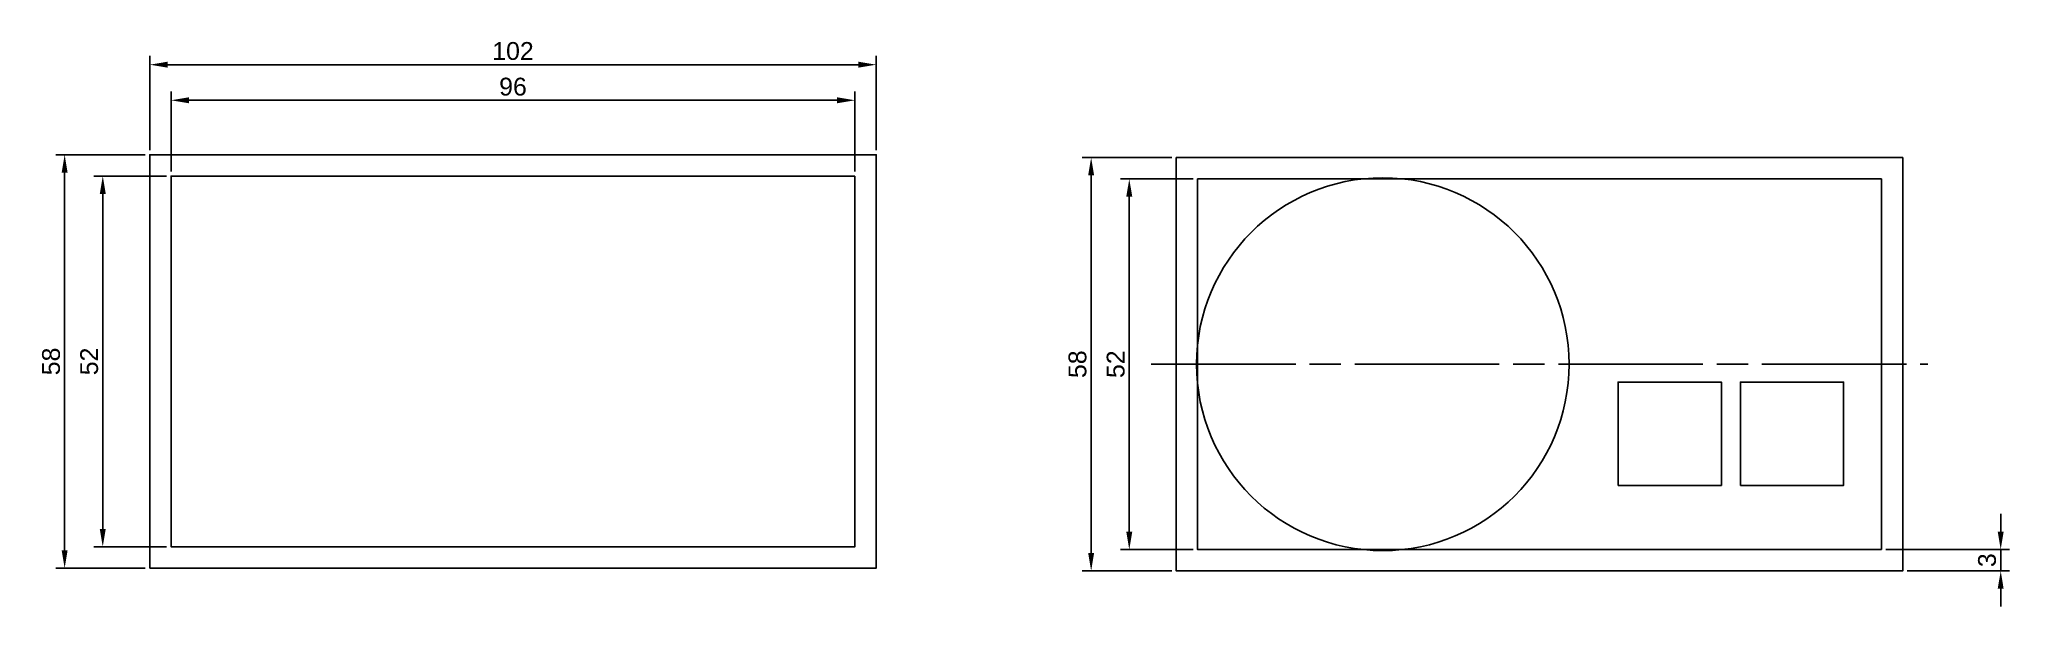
# Model space of a CAD drawing. Header units: millimetres. Extents: x 146 to 423, y 18 to 97.
import ezdxf

# ---------------------------------------------------------------- set-up
doc = ezdxf.new("R2010")
doc.units = ezdxf.units.MM
doc.linetypes.add('CENTER2', pattern=[28.575, 19.05, -3.175, 3.175, -3.175])
doc.styles.get("Standard").update_dxf_attribs({"font": 'arial.ttf'})
doc.dimstyles.new('ISO-25', dxfattribs={"dimtxt": 2.5, "dimasz": 2.5, "dimexe": 1.25, "dimexo": 0.625, "dimtad": 1, "dimtxsty": 'Standard', "dimcen": 2.5, "dimadec": 0, "dimazin": 0, "dimtfac": 1, "dimtmove": 0, "dimatfit": 3, "dimfxl": 1, "dimarcsym": 0})

# ---------------------------------------------------------------- blocks, each defined once
blk = doc.blocks.new('*D18')
at = {"color": 0, "lineweight": -2, "transparency": 16777216}
for p, q in [((164.79, 78.94), (164.79, 90.2)), ((258.29, 88.95), (167.29, 88.95)), ((260.79, 78.94), (260.79, 90.2))]:
    blk.add_line(p, q, dxfattribs=at)
at = {"color": 0, "transparency": 16777216}
for points in [[(167.29, 89.37), (167.29, 88.53), (164.79, 88.95)], [(258.29, 89.37), (258.29, 88.53), (260.79, 88.95)]]:
    blk.add_solid(points, dxfattribs=at)
at = {"layer": 'Defpoints', "color": 0, "transparency": 16777216}
for p in [(164.79, 88.95), (164.79, 78.31), (260.79, 78.31)]:
    blk.add_point(p, dxfattribs=at)
at = {"color": 0, "transparency": 16777216, "insert": (212.79, 90.85), "char_height": 2.5, "attachment_point": 5}
blk.add_mtext('96', dxfattribs=at)
blk = doc.blocks.new('*D19')
at = {"color": 0, "lineweight": -2, "transparency": 16777216}
for p, q in [((161.79, 81.94), (161.79, 95.19)), ((263.79, 81.94), (263.79, 95.19)), ((261.29, 93.94), (164.29, 93.94))]:
    blk.add_line(p, q, dxfattribs=at)
at = {"color": 0, "transparency": 16777216}
for points in [[(164.29, 94.36), (164.29, 93.53), (161.79, 93.94)], [(261.29, 94.36), (261.29, 93.53), (263.79, 93.94)]]:
    blk.add_solid(points, dxfattribs=at)
at = {"layer": 'Defpoints', "color": 0, "transparency": 16777216}
for p in [(161.79, 93.94), (161.79, 81.31), (263.79, 81.31)]:
    blk.add_point(p, dxfattribs=at)
at = {"color": 0, "transparency": 16777216, "insert": (212.79, 95.85), "char_height": 2.5, "attachment_point": 5}
blk.add_mtext('102', dxfattribs=at)
blk = doc.blocks.new('*D20')
at = {"color": 0, "lineweight": -2, "transparency": 16777216}
for p, q in [((164.17, 78.31), (153.95, 78.31)), ((155.2, 75.81), (155.2, 28.81)), ((164.17, 26.31), (153.95, 26.31))]:
    blk.add_line(p, q, dxfattribs=at)
at = {"color": 0, "transparency": 16777216}
for points in [[(154.78, 75.81), (155.62, 75.81), (155.2, 78.31)], [(154.78, 28.81), (155.62, 28.81), (155.2, 26.31)]]:
    blk.add_solid(points, dxfattribs=at)
at = {"layer": 'Defpoints', "color": 0, "transparency": 16777216}
for p in [(164.79, 78.31), (155.2, 26.31), (164.79, 26.31)]:
    blk.add_point(p, dxfattribs=at)
at = {"color": 0, "transparency": 16777216, "insert": (153.3, 52.31), "char_height": 2.5, "attachment_point": 5, "rotation": 90}
blk.add_mtext('52', dxfattribs=at)
blk = doc.blocks.new('*D21')
at = {"color": 0, "lineweight": -2, "transparency": 16777216}
for p, q in [((161.17, 81.31), (148.6, 81.31)), ((149.85, 78.81), (149.85, 25.81)), ((161.17, 23.31), (148.6, 23.31))]:
    blk.add_line(p, q, dxfattribs=at)
at = {"color": 0, "transparency": 16777216}
for points in [[(149.43, 78.81), (150.26, 78.81), (149.85, 81.31)], [(149.43, 25.81), (150.26, 25.81), (149.85, 23.31)]]:
    blk.add_solid(points, dxfattribs=at)
at = {"layer": 'Defpoints', "color": 0, "transparency": 16777216}
for p in [(161.79, 81.31), (149.85, 23.31), (161.79, 23.31)]:
    blk.add_point(p, dxfattribs=at)
at = {"color": 0, "transparency": 16777216, "insert": (147.95, 52.31), "char_height": 2.5, "attachment_point": 5, "rotation": 90}
blk.add_mtext('58', dxfattribs=at)
blk = doc.blocks.new('*D33')
at = {"color": 0, "lineweight": -2, "transparency": 16777216}
for p, q in [((308.28, 77.92), (298.06, 77.92)), ((299.31, 28.42), (299.31, 75.42)), ((308.28, 25.92), (298.06, 25.92))]:
    blk.add_line(p, q, dxfattribs=at)
at = {"color": 0, "transparency": 16777216}
for points in [[(298.89, 75.42), (299.73, 75.42), (299.31, 77.92)], [(298.89, 28.42), (299.73, 28.42), (299.31, 25.92)]]:
    blk.add_solid(points, dxfattribs=at)
at = {"layer": 'Defpoints', "color": 0, "transparency": 16777216}
for p in [(299.31, 77.92), (308.9, 77.92, 5), (308.9, 25.92, 5)]:
    blk.add_point(p, dxfattribs=at)
at = {"color": 0, "transparency": 16777216, "insert": (297.41, 51.92), "char_height": 2.5, "attachment_point": 5, "rotation": 90}
blk.add_mtext('52', dxfattribs=at)
blk = doc.blocks.new('*D34')
at = {"color": 0, "lineweight": -2, "transparency": 16777216}
for p, q in [((305.28, 80.92), (292.71, 80.92)), ((293.96, 25.42), (293.96, 78.42)), ((305.28, 22.92), (292.71, 22.92))]:
    blk.add_line(p, q, dxfattribs=at)
at = {"color": 0, "transparency": 16777216}
for points in [[(293.54, 78.42), (294.37, 78.42), (293.96, 80.92)], [(293.54, 25.42), (294.37, 25.42), (293.96, 22.92)]]:
    blk.add_solid(points, dxfattribs=at)
at = {"layer": 'Defpoints', "color": 0, "transparency": 16777216}
for p in [(293.96, 80.92), (305.9, 80.92, 5), (305.9, 22.92, 5)]:
    blk.add_point(p, dxfattribs=at)
at = {"color": 0, "transparency": 16777216, "insert": (292.05, 51.92), "char_height": 2.5, "attachment_point": 5, "rotation": 90}
blk.add_mtext('58', dxfattribs=at)
blk = doc.blocks.new('*D36')
at = {"color": 0, "lineweight": -2, "transparency": 16777216}
for p, q in [((421.65, 28.42), (421.65, 30.92)), ((405.53, 25.92), (422.9, 25.92)), ((421.65, 22.92), (421.65, 25.92)), ((408.53, 22.92), (422.9, 22.92)), ((421.65, 20.42), (421.65, 17.92))]:
    blk.add_line(p, q, dxfattribs=at)
at = {"color": 0, "transparency": 16777216}
for points in [[(421.23, 28.42), (422.06, 28.42), (421.65, 25.92)], [(421.23, 20.42), (422.06, 20.42), (421.65, 22.92)]]:
    blk.add_solid(points, dxfattribs=at)
at = {"layer": 'Defpoints', "color": 0, "transparency": 16777216}
for p in [(404.9, 25.92, 5), (421.65, 25.92), (407.9, 22.92, 5)]:
    blk.add_point(p, dxfattribs=at)
at = {"color": 0, "transparency": 16777216, "insert": (419.74, 24.42), "char_height": 2.5, "attachment_point": 5, "rotation": 90}
blk.add_mtext('3', dxfattribs=at)
blk = doc.blocks.new('*U37')
at = {"color": 0, "linetype": 'CENTER2', "transparency": 16777216}
blk.add_line((51.5, 0), (-51.5, 0), dxfattribs=at)
blk = doc.blocks.new('*U38')
at = {"color": 0, "linetype": 'CENTER2', "transparency": 16777216}
blk.add_line((37.1, 0), (-37.1, 0), dxfattribs=at)
blk = doc.blocks.new('*U39')
at = {"color": 0, "linetype": 'CENTER2', "transparency": 16777216}
blk.add_line((-54.5, 0), (54.5, 0), dxfattribs=at)

msp = doc.modelspace()

# ---------------------------------------------------------------- linework, layer by layer
for points in [[(161.793, 23.315), (263.793, 23.315), (263.793, 81.315), (161.793, 81.315)], [(260.793, 78.315), (164.793, 78.315), (164.793, 26.315), (260.793, 26.315)]]:
    msp.add_lwpolyline(points, close=True)
at = {"extrusion": (0, -1.22465e-16, -1), "elevation": -5}
for points in [[(-305.903, 80.918), (-407.903, 80.918), (-407.903, 22.918), (-305.903, 22.918)], [(-404.903, 25.918), (-308.903, 25.918), (-308.903, 77.918), (-404.903, 77.918)]]:
    msp.add_lwpolyline(points, close=True, dxfattribs=at)
at = {"elevation": 5}
for points in [[(367.939, 34.918), (382.439, 34.918), (382.439, 49.418), (367.939, 49.418)], [(385.101, 34.918), (399.601, 34.918), (399.601, 49.418), (385.101, 49.418)]]:
    msp.add_lwpolyline(points, close=True, dxfattribs=at)
msp.add_circle((334.903, 51.918, 5), 26.15)

# ---------------------------------------------------------------- block references
at = {"linetype": 'CENTER2'}
for name, p in [('*U39', (356.903, 51.918, 5)), ('*U37', (356.903, 51.918)), ('*U38', (371.302, 51.918, 5))]:
    msp.add_blockref(name, p, dxfattribs=at)

# ---------------------------------------------------------------- dimensions: what is measured, and where the dimension line sits
for base, p1, p2, picture, middle in [((161.793, 93.944), (263.793, 81.315), (161.793, 81.315), '*D19', (212.793, 95.846)), ((164.793, 88.95), (260.793, 78.315), (164.793, 78.315), '*D18', (212.793, 90.852))]:
    dim = msp.add_linear_dim(base=base, p1=p1, p2=p2, dimstyle='ISO-25')
    dim.commit()
    dim.dimension.update_dxf_attribs({"geometry": picture, "text_midpoint": middle})
for base, p1, p2, picture, middle in [((149.846, 23.315), (161.793, 81.315), (161.793, 23.315), '*D21', (147.945, 52.315)), ((293.956, 80.918), (305.903, 22.918, 5), (305.903, 80.918, 5), '*D34', (292.055, 51.918)), ((155.201, 26.315), (164.793, 78.315), (164.793, 26.315), '*D20', (153.3, 52.315)), ((299.311, 77.918), (308.903, 25.918, 5), (308.903, 77.918, 5), '*D33', (297.409, 51.918)), ((421.646, 25.918), (407.903, 22.918, 5), (404.903, 25.918, 5), '*D36', (419.744, 24.418))]:
    dim = msp.add_linear_dim(base=base, p1=p1, p2=p2, angle=90, dimstyle='ISO-25')
    dim.commit()
    dim.dimension.update_dxf_attribs({"geometry": picture, "text_midpoint": middle})

doc.saveas('drawing.dxf')
